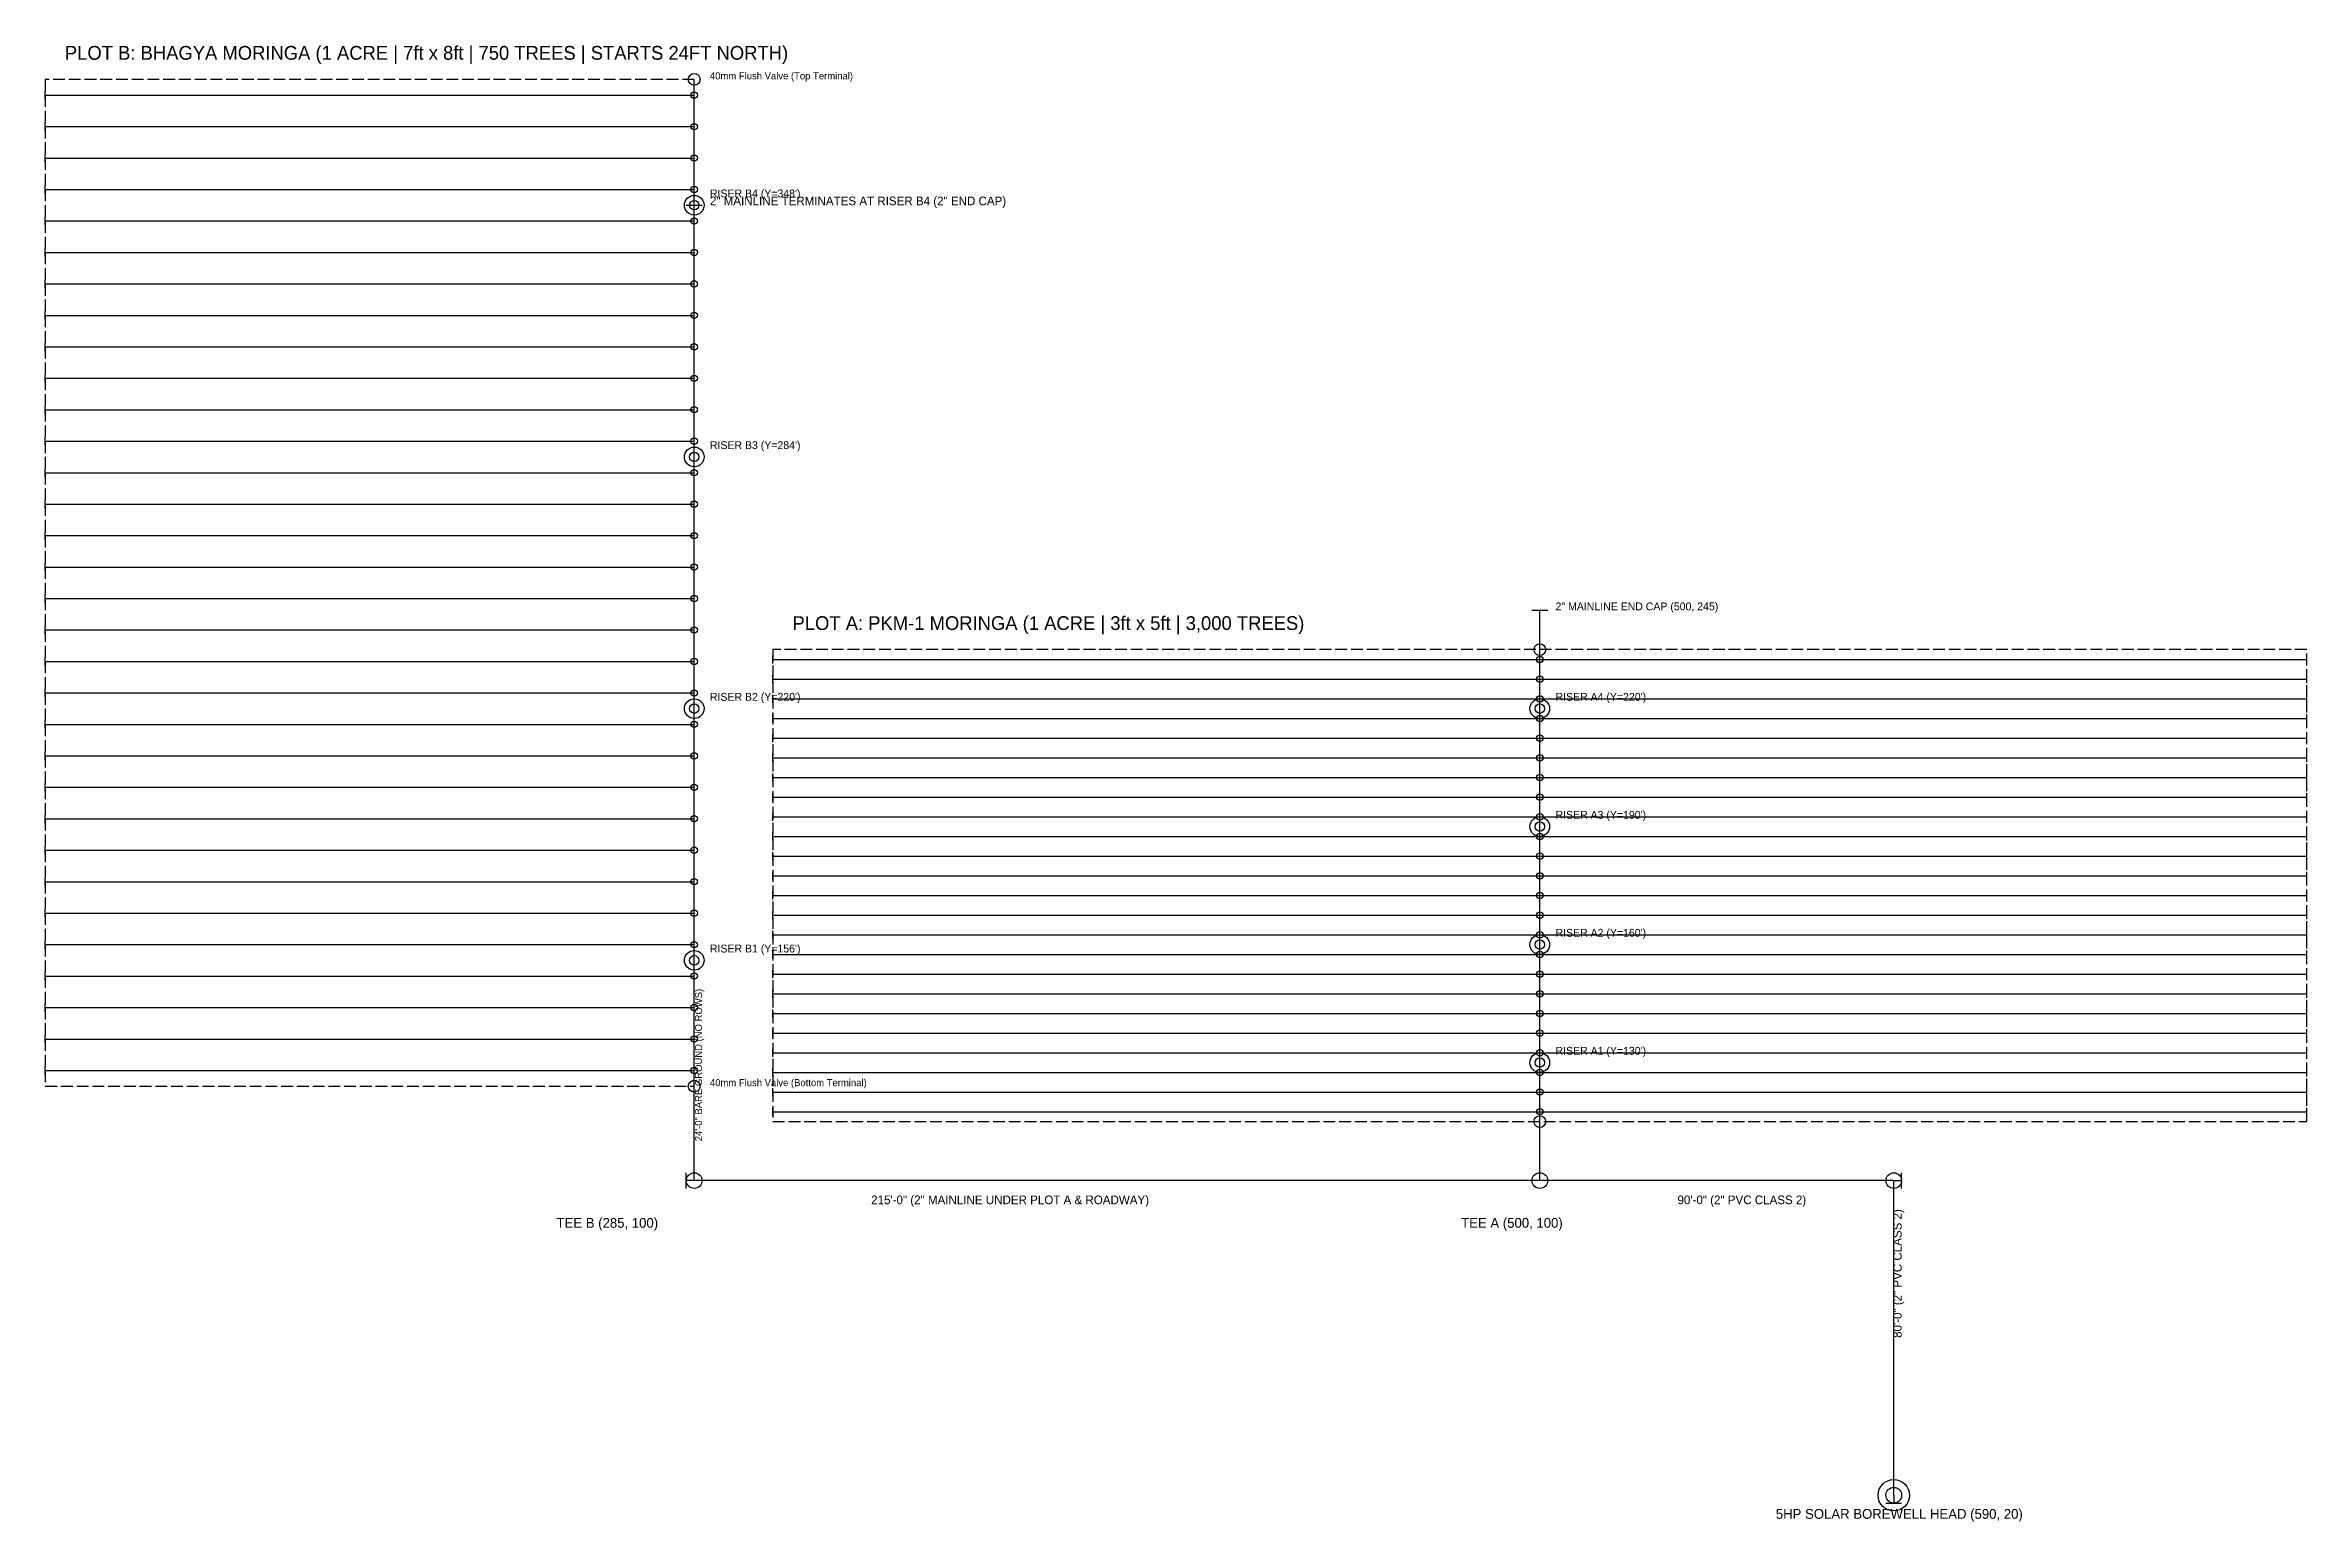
# Model space of a CAD drawing. Header units: feet. Extents: x 120 to 695, y 13 to 389.
import ezdxf

# ---------------------------------------------------------------- set-up
doc = ezdxf.new("R2010")
doc.units = ezdxf.units.FT
doc.header["$MEASUREMENT"] = 0
doc.linetypes.add('DASHED', pattern=[4, 3, -1])
for name, color, linetype in [('01_BOREWELL_HEAD', 7, 'Continuous'), ('02_MAINLINE_2IN_63MM', 7, 'Continuous'), ('03_SUBLINE_1.5IN_50MM_PLOTA', 4, 'Continuous'), ('04_SUBLINE_1.25IN_40MM_PLOTB', 4, 'Continuous'), ('05_LATERALS_16MM_INLINE_PLOTA', 4, 'Continuous'), ('06_LATERALS_16MM_ONLINE_PLOTB', 4, 'Continuous'), ('07_RISER_VALVES_FITTINGS', 7, 'Continuous'), ('08_DIMENSIONS_ANNOTATIONS', 4, 'Continuous')]:
    doc.layers.add(name, color=color, linetype=linetype)

msp = doc.modelspace()

# ---------------------------------------------------------------- linework, layer by layer
at = {"layer": '01_BOREWELL_HEAD'}
for radius in [4, 2]:
    msp.add_circle((590, 20), radius, dxfattribs=at)
at = {"layer": '02_MAINLINE_2IN_63MM'}
for p, q in [((285, 124), (285, 348)), ((500, 100), (500, 245)), ((285, 100), (285, 124)), ((285, 100), (283, 100)), ((500, 100), (285, 100)), ((590, 100), (500, 100)), ((590, 20), (590, 100)), ((590, 100), (592, 100)), ((590, 20), (590, 18))]:
    msp.add_line(p, q, dxfattribs=at)
at = {"layer": '03_SUBLINE_1.5IN_50MM_PLOTA'}
msp.add_line((500, 115), (500, 235), dxfattribs=at)
at = {"layer": '04_SUBLINE_1.25IN_40MM_PLOTB'}
for p, q in [((285, 348), (285, 380)), ((285, 124), (285, 348))]:
    msp.add_line(p, q, dxfattribs=at)
at = {"layer": '05_LATERALS_16MM_INLINE_PLOTA'}
for p, q in [((305, 232.5), (695, 232.5)), ((305, 227.5), (695, 227.5)), ((305, 222.5), (695, 222.5)), ((305, 217.5), (695, 217.5)), ((305, 212.5), (695, 212.5)), ((305, 207.5), (695, 207.5)), ((305, 202.5), (695, 202.5)), ((305, 197.5), (695, 197.5)), ((305, 192.5), (695, 192.5)), ((305, 187.5), (695, 187.5)), ((305, 182.5), (695, 182.5)), ((305, 177.5), (695, 177.5)), ((305, 172.5), (695, 172.5)), ((305, 167.5), (695, 167.5)), ((305, 162.5), (695, 162.5)), ((305, 157.5), (695, 157.5)), ((305, 152.5), (695, 152.5)), ((305, 147.5), (695, 147.5)), ((305, 142.5), (695, 142.5)), ((305, 137.5), (695, 137.5)), ((305, 132.5), (695, 132.5)), ((305, 127.5), (695, 127.5)), ((305, 122.5), (695, 122.5)), ((305, 117.5), (695, 117.5))]:
    msp.add_line(p, q, dxfattribs=at)
at = {"layer": '06_LATERALS_16MM_ONLINE_PLOTB'}
for p, q in [((120, 376), (285, 376)), ((120, 368), (285, 368)), ((120, 360), (285, 360)), ((120, 352), (285, 352)), ((120, 344), (285, 344)), ((120, 336), (285, 336)), ((120, 328), (285, 328)), ((120, 320), (285, 320)), ((120, 312), (285, 312)), ((120, 304), (285, 304)), ((120, 296), (285, 296)), ((120, 288), (285, 288)), ((120, 280), (285, 280)), ((120, 272), (285, 272)), ((120, 264), (285, 264)), ((120, 256), (285, 256)), ((120, 248), (285, 248)), ((120, 240), (285, 240)), ((120, 232), (285, 232)), ((120, 224), (285, 224)), ((120, 216), (285, 216)), ((120, 208), (285, 208)), ((120, 200), (285, 200)), ((120, 192), (285, 192)), ((120, 184), (285, 184)), ((120, 176), (285, 176)), ((120, 168), (285, 168)), ((120, 160), (285, 160)), ((120, 152), (285, 152)), ((120, 144), (285, 144)), ((120, 136), (285, 136)), ((120, 128), (285, 128))]:
    msp.add_line(p, q, dxfattribs=at)
at = {"layer": '07_RISER_VALVES_FITTINGS'}
for p, q in [((120, 375), (120, 377)), ((120, 367), (120, 369)), ((120, 359), (120, 361)), ((120, 351), (120, 353)), ((120, 343), (120, 345)), ((283, 348), (287, 348)), ((120, 335), (120, 337)), ((120, 327), (120, 329)), ((120, 319), (120, 321)), ((120, 311), (120, 313)), ((120, 303), (120, 305)), ((120, 295), (120, 297)), ((120, 287), (120, 289)), ((120, 279), (120, 281)), ((120, 271), (120, 273)), ((120, 263), (120, 265)), ((120, 255), (120, 257)), ((120, 247), (120, 249)), ((498, 245), (502, 245)), ((120, 239), (120, 241)), ((120, 231), (120, 233)), ((305, 231.5), (305, 233.5)), ((695, 231.5), (695, 233.5)), ((120, 223), (120, 225)), ((305, 226.5), (305, 228.5)), ((695, 226.5), (695, 228.5)), ((305, 221.5), (305, 223.5)), ((305, 216.5), (305, 218.5)), ((695, 221.5), (695, 223.5)), ((695, 216.5), (695, 218.5)), ((120, 215), (120, 217)), ((305, 211.5), (305, 213.5)), ((695, 211.5), (695, 213.5)), ((120, 207), (120, 209)), ((305, 206.5), (305, 208.5)), ((695, 206.5), (695, 208.5)), ((305, 201.5), (305, 203.5)), ((695, 201.5), (695, 203.5)), ((120, 199), (120, 201)), ((305, 196.5), (305, 198.5)), ((695, 196.5), (695, 198.5)), ((120, 191), (120, 193)), ((305, 191.5), (305, 193.5)), ((695, 191.5), (695, 193.5)), ((120, 183), (120, 185)), ((305, 186.5), (305, 188.5)), ((695, 186.5), (695, 188.5)), ((305, 181.5), (305, 183.5)), ((305, 176.5), (305, 178.5)), ((695, 181.5), (695, 183.5)), ((695, 176.5), (695, 178.5)), ((120, 175), (120, 177)), ((305, 171.5), (305, 173.5)), ((695, 171.5), (695, 173.5)), ((120, 167), (120, 169)), ((305, 166.5), (305, 168.5)), ((695, 166.5), (695, 168.5)), ((120, 159), (120, 161)), ((305, 161.5), (305, 163.5)), ((695, 161.5), (695, 163.5)), ((305, 156.5), (305, 158.5)), ((695, 156.5), (695, 158.5)), ((120, 151), (120, 153)), ((305, 151.5), (305, 153.5)), ((695, 151.5), (695, 153.5)), ((120, 143), (120, 145)), ((305, 146.5), (305, 148.5)), ((695, 146.5), (695, 148.5)), ((305, 141.5), (305, 143.5)), ((305, 136.5), (305, 138.5)), ((695, 141.5), (695, 143.5)), ((695, 136.5), (695, 138.5)), ((120, 135), (120, 137)), ((305, 131.5), (305, 133.5)), ((695, 131.5), (695, 133.5)), ((120, 127), (120, 129)), ((305, 126.5), (305, 128.5)), ((695, 126.5), (695, 128.5)), ((305, 121.5), (305, 123.5)), ((695, 121.5), (695, 123.5)), ((305, 116.5), (305, 118.5)), ((695, 116.5), (695, 118.5)), ((283, 98), (283, 102)), ((592, 98), (592, 102)), ((588, 18), (592, 18))]:
    msp.add_line(p, q, dxfattribs=at)
for centre, radius in [((285, 380), 1.5), ((285, 376), 0.8), ((285, 368), 0.8), ((285, 360), 0.8), ((285, 352), 0.8), ((285, 348), 2.5), ((285, 348), 1.2), ((285, 344), 0.8), ((285, 336), 0.8), ((285, 328), 0.8), ((285, 320), 0.8), ((285, 312), 0.8), ((285, 304), 0.8), ((285, 296), 0.8), ((285, 288), 0.8), ((285, 284), 2.5), ((285, 284), 1.2), ((285, 280), 0.8), ((285, 272), 0.8), ((285, 264), 0.8), ((285, 256), 0.8), ((285, 248), 0.8), ((285, 240), 0.8), ((500, 235), 1.5), ((285, 232), 0.8), ((500, 232.5), 0.8), ((285, 224), 0.8), ((500, 227.5), 0.8), ((285, 220), 2.5), ((285, 220), 1.2), ((500, 220), 2.5), ((500, 220), 1.2), ((500, 222.5), 0.8), ((285, 216), 0.8), ((500, 217.5), 0.8), ((500, 212.5), 0.8), ((285, 208), 0.8), ((500, 207.5), 0.8), ((500, 202.5), 0.8), ((285, 200), 0.8), ((500, 197.5), 0.8), ((285, 192), 0.8), ((500, 190), 2.5), ((500, 190), 1.2), ((500, 192.5), 0.8), ((285, 184), 0.8), ((500, 187.5), 0.8), ((500, 182.5), 0.8), ((500, 177.5), 0.8), ((285, 176), 0.8), ((500, 172.5), 0.8), ((285, 168), 0.8), ((500, 167.5), 0.8), ((500, 160), 2.5), ((500, 160), 1.2), ((500, 162.5), 0.8), ((285, 156), 2.5), ((285, 156), 1.2), ((285, 160), 0.8), ((500, 157.5), 0.8), ((285, 152), 0.8), ((500, 152.5), 0.8), ((285, 144), 0.8), ((500, 147.5), 0.8), ((500, 142.5), 0.8), ((500, 137.5), 0.8), ((285, 136), 0.8), ((500, 130), 2.5), ((500, 132.5), 0.8), ((285, 128), 0.8), ((500, 130), 1.2), ((500, 127.5), 0.8), ((285, 124), 1.5), ((500, 122.5), 0.8), ((500, 115), 1.5), ((500, 117.5), 0.8), ((285, 100), 2), ((500, 100), 2), ((590, 100), 2)]:
    msp.add_circle(centre, radius, dxfattribs=at)
at = {"layer": '08_DIMENSIONS_ANNOTATIONS', "linetype": 'DASHED'}
for p, q in [((285, 380), (120, 380)), ((120, 380), (120, 124)), ((285, 124), (285, 380)), ((695, 235), (305, 235)), ((305, 235), (305, 115)), ((695, 115), (695, 235)), ((120, 124), (285, 124)), ((305, 115), (695, 115))]:
    msp.add_line(p, q, dxfattribs=at)

# ---------------------------------------------------------------- texts
at = {"layer": '01_BOREWELL_HEAD'}
msp.add_text('5HP SOLAR BOREWELL HEAD (590, 20)', height=2.5, dxfattribs=at).set_placement((560, 14))
at = {"layer": '07_RISER_VALVES_FITTINGS'}
for s, height, p in [('40mm Flush Valve (Top Terminal)', 1.8, (289, 380)), ("RISER B4 (Y=348')", 2, (289, 350)), ('2" MAINLINE TERMINATES AT RISER B4 (2" END CAP)', 2.2, (289, 348)), ("RISER B3 (Y=284')", 2, (289, 286)), ('2" MAINLINE END CAP (500, 245)', 2, (504, 245)), ("RISER B2 (Y=220')", 2, (289, 222)), ("RISER A4 (Y=220')", 2, (504, 222)), ("RISER A3 (Y=190')", 2, (504, 192)), ("RISER A2 (Y=160')", 2, (504, 162)), ("RISER B1 (Y=156')", 2, (289, 158)), ("RISER A1 (Y=130')", 2, (504, 132)), ('40mm Flush Valve (Bottom Terminal)', 1.8, (289, 124)), ('TEE B (285, 100)', 2.5, (250, 88)), ('TEE A (500, 100)', 2.5, (480, 88))]:
    msp.add_text(s, height=height, dxfattribs=at).set_placement(p)
at = {"layer": '08_DIMENSIONS_ANNOTATIONS'}
for s, height, p in [('PLOT B: BHAGYA MORINGA (1 ACRE | 7ft x 8ft | 750 TREES | STARTS 24FT NORTH)', 3.5, (125, 385)), ('PLOT A: PKM-1 MORINGA (1 ACRE | 3ft x 5ft | 3,000 TREES)', 3.5, (310, 240)), ('215\'-0" (2" MAINLINE UNDER PLOT A & ROADWAY)', 2.2, (330, 94)), ('90\'-0" (2" PVC CLASS 2)', 2.2, (535, 94))]:
    msp.add_text(s, height=height, dxfattribs=at).set_placement(p)
for s, height, p in [('24\'-0" BARE GROUND (NO ROWS)', 1.8, (287, 110)), ('80\'-0" (2" PVC CLASS 2)', 2.2, (592, 60))]:
    msp.add_text(s, height=height, rotation=90, dxfattribs=at).set_placement(p)

doc.saveas('drawing.dxf')
